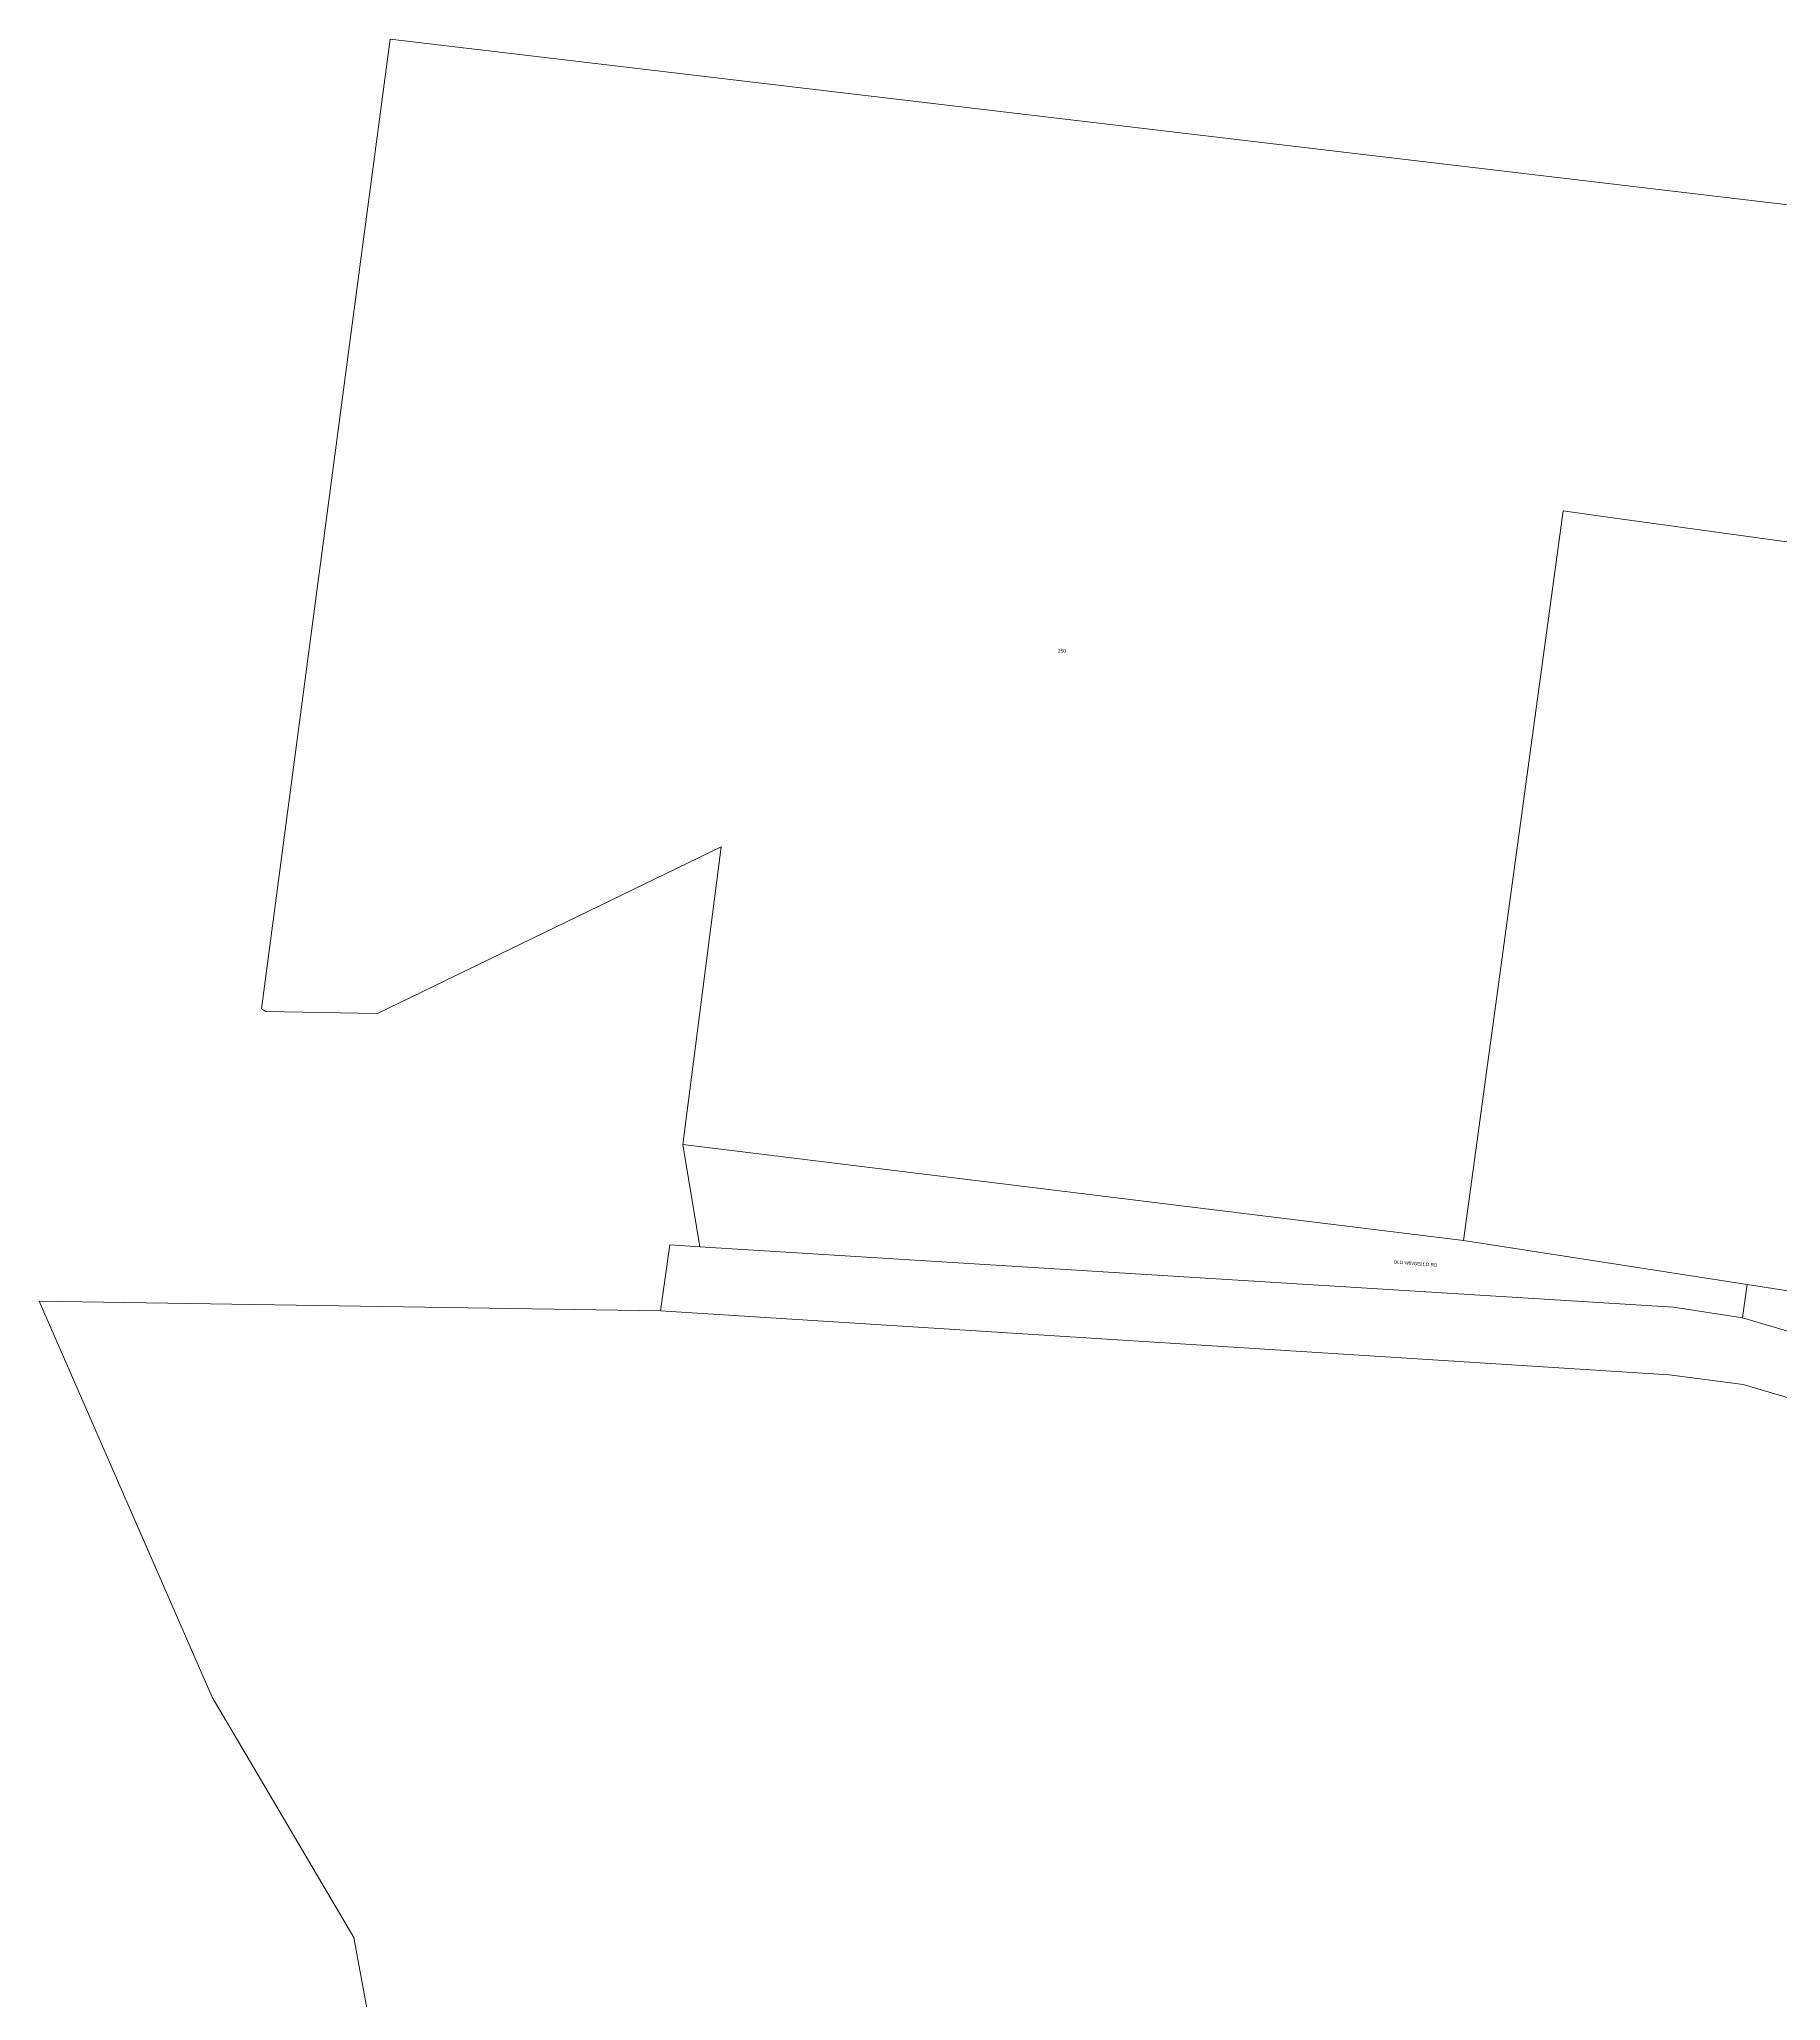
# Model space of a CAD drawing. Header units: metres. Extents: x 236404 to 242483, y 6153774 to 6158537.
# Drawn here: x 236404 to 237337, y 6155971 to 6157022 of the extents above; entities that cross this region are included whole.
import ezdxf

# ---------------------------------------------------------------- set-up
doc = ezdxf.new("R2010")
doc.units = ezdxf.units.M
doc.layers.add('Cadastre Land Parcels_SP_EXT', color=8, linetype='Continuous', lineweight=5)
doc.layers.add('Cadastre Roads_SP_EXT', color=8, linetype='Continuous', lineweight=5)
doc.styles.get("Standard").update_dxf_attribs({"font": 'arial.ttf'})

msp = doc.modelspace()

# ---------------------------------------------------------------- linework, layer by layer
at = {"layer": 'Cadastre Land Parcels_SP_EXT', "linetype": 'Continuous'}
for points in [[(236999.2, 6156973.4), (236592.4, 6157021.5), (236570.7, 6156858.1), (236523.5, 6156502.2), (236525.9, 6156500.8), (236585.7, 6156499.7), (236769.8, 6156589), (236749.3, 6156429.5), (237167.4, 6156378.2), (237220.8, 6156768.9), (237240.7, 6156766.1), (237443, 6156738.3), (237445.9, 6156758.3), (237467.9, 6156917.9), (236999.2, 6156973.4)], [(237443, 6156738.3), (237240.7, 6156766.1), (237220.8, 6156768.9), (237167.4, 6156378.2), (237319.4, 6156354.5), (237483.2, 6156329.1), (237580.8, 6156313.9), (237637.8, 6156710.5), (237443, 6156738.3)]]:
    msp.add_lwpolyline(points, close=True, dxfattribs=at)
for points in [[(237470.1, 6156291.6), (237316.9, 6156336.7), (237279.9, 6156342.4), (236758.4, 6156374.8), (236742.2, 6156375.8), (236737.2, 6156340.4), (237277.5, 6156306.2), (237317.2, 6156301), (237465.4, 6156257.2)], [(237460.6, 6155667), (237575.7, 6156210.5), (237575.7, 6156210.5), (237465.4, 6156257.2), (237317.2, 6156301), (237277.5, 6156306.2), (236737.2, 6156340.4), (236404.5, 6156345.7), (236497.1, 6156133.6), (236573.1, 6156004.9), (236593.3, 6155894.4)]]:
    msp.add_lwpolyline(points, dxfattribs=at)
at = {"layer": 'Cadastre Roads_SP_EXT', "linetype": 'Continuous'}
msp.add_lwpolyline([(237318, 6156344.5), (237319.4, 6156354.5), (237167.4, 6156378.2), (236749.3, 6156429.5), (236758.4, 6156374.8), (237279.9, 6156342.4), (237316.9, 6156336.7), (237318, 6156344.5)], close=True, dxfattribs=at)

# ---------------------------------------------------------------- texts
at = {"layer": 'Cadastre Land Parcels_SP_EXT'}
msp.add_text('250', height=1.8, dxfattribs=at).set_placement((236950.2, 6156693))
at = {"layer": 'Cadastre Roads_SP_EXT'}
msp.add_text('OLD WINGELLO RD', height=1.8, rotation=355.6406, dxfattribs=at).set_placement((237129.9, 6156365.8))

doc.saveas('drawing.dxf')
